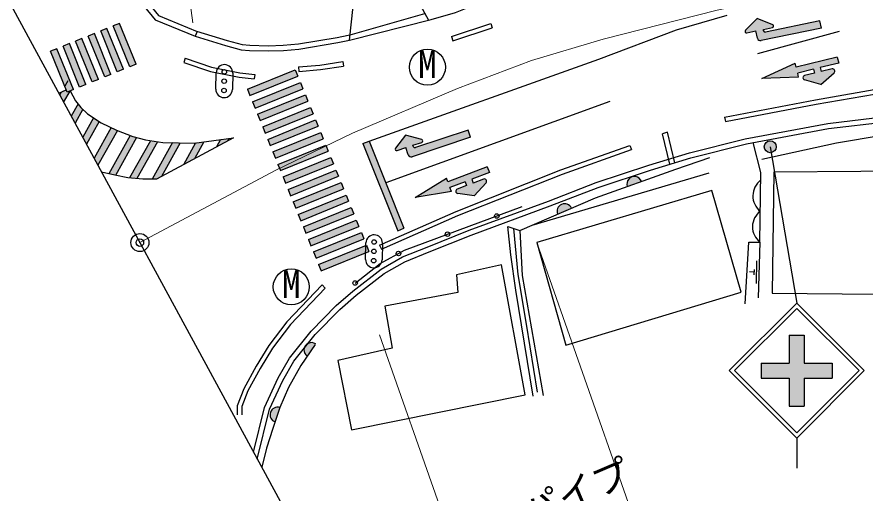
# Model space of a CAD drawing. Units: millimetres at full size, sheet at 1:1000; details may follow other scales. Extents: x 40000 to 680000, y 20000 to 380000.
# Drawn here: x 71128 to 127582, y 263250 to 294974 of the extents above; entities that cross this region are included whole.
import ezdxf
from ezdxf.enums import TextEntityAlignment as Align

# ---------------------------------------------------------------- set-up
doc = ezdxf.new("R2010")
doc.units = ezdxf.units.MM
doc.header["$LTSCALE"] = 1000
doc.header["$PDMODE"] = 32
doc.header["$PDSIZE"] = 500
doc.linetypes.add('CHAIN', pattern=[18.5, 12, -1.5, 3.5, -1.5])
for name, color, linetype, lineweight in [('M-BGD', 7, 'Continuous', 25), ('M-BGD-EXST', 7, 'Continuous', 25), ('M-BMK', 2, 'CHAIN', 13), ('M-BMK-OTRS', 5, 'Continuous', 25), ('M-BMK-SRVR', 3, 'Continuous', 25), ('M-STR-HTXT', 7, 'Continuous', 13), ('M-STR-STRC', 7, 'Continuous', 25)]:
    doc.layers.add(name, color=color, linetype=linetype, lineweight=lineweight)
doc.layers.add('M-OTRS', color=6, linetype='Continuous')
doc.styles.add('ＭＳ ゴシック', font='')
doc.styles.get('ＭＳ ゴシック').set_extended_font_data('MS Gothic')

msp = doc.modelspace()

# ---------------------------------------------------------------- hatches: boundary and pattern name
at = {"layer": 'M-BGD'}
for points in [[(111759, 283677), (112702, 284010, 0.41421), (112064, 284315, 0.41421)], [(107121, 281828), (108039, 282224, 0.41421), (107382, 282485, 0.41421)], [(90450, 272361), (91013, 273188, 1)], [(88311, 267994), (88630, 268941, 1)]]:
    msp.add_hatch(color=256, dxfattribs=at).paths.add_polyline_path(points)
at = {"layer": 'M-STR-STRC'}
for points in [[(120323, 294040), (119717, 293914, -0.74206), (119625, 294082), (120405, 294874), (121437, 294459, -0.74206), (121420, 294268), (120813, 294142), (120833, 294044, 0.41421), (120952, 293967), (124580, 294722), (124682, 294232), (120662, 293396, -0.41388), (120425, 293550)], [(77121, 294207), (76704, 294039), (77804, 291317), (78221, 291485)], [(77956, 294545), (77538, 294376), (78638, 291654), (79056, 291822)], [(76287, 293870), (75869, 293702), (76969, 290979), (77387, 291148)], [(74618, 293196), (74201, 293027), (75301, 290305), (75718, 290474)], [(75452, 293533), (75035, 293364), (76135, 290642), (76552, 290811)], [(73783, 292859), (73366, 292690), (74466, 289968), (74883, 290136)], [(124667, 291334), (124602, 291602), (125831, 291899), (125738, 292286), (123006, 291624), (122941, 291892), (120722, 290867), (123164, 290971), (123099, 291238), (124148, 291492), (124213, 291224), (123562, 291067, 0.77336), (123557, 290777), (124634, 290478), (125523, 291250, 0.78564), (125389, 291509)], [(89822, 291028), (89653, 291445), (86470, 290153), (86640, 289736)], [(90161, 290194), (89992, 290611), (86809, 289319), (86978, 288902)], [(74636, 290037), (74466, 289968), (74408, 290112), (74080, 289962), (73978, 289779), (74232, 289310)], [(90499, 289360), (90330, 289777), (87147, 288485), (87317, 288068)], [(75507, 288824), (75379, 288950), (75191, 289182), (74741, 288371), (74995, 287902)], [(90838, 288526), (90668, 288943), (87486, 287651), (87655, 287234)], [(76598, 288007), (76220, 288254), (75504, 286964), (75758, 286495)], [(91176, 287692), (91007, 288109), (87824, 286817), (87994, 286400)], [(77811, 287412), (77762, 287432), (77402, 287602), (76266, 285557), (76521, 285087)], [(97016, 286265), (96428, 286070, -0.74206), (96318, 286227), (97002, 287103), (98074, 286809, -0.74206), (98079, 286617), (97491, 286422), (97522, 286327, 0.41421), (97649, 286264), (101167, 287430), (101324, 286955), (97426, 285663, -0.41388), (97174, 285790)], [(79091, 286937), (78836, 287006), (78655, 287078), (77236, 284522), (77636, 284426), (77692, 284415)], [(85139, 286703), (85235, 286876), (84680, 286804), (84405, 286310)], [(91515, 286858), (91345, 287275), (88163, 285983), (88332, 285566)], [(80484, 286663), (80006, 286730), (78628, 284248), (79118, 284204)], [(81988, 286591), (81479, 286601), (80129, 284170), (80419, 284170), (80739, 284342)], [(83570, 286659), (83015, 286586), (82206, 285129), (82939, 285523)], [(91853, 286024), (91684, 286441), (88501, 285149), (88671, 284732)], [(94579, 286706), (94161, 286540), (96472, 280728), (96890, 280894)], [(121610, 286541, 0.41421), (121058, 286664, 0.41421), (120935, 286112, 1)], [(92192, 285190), (92022, 285607), (88840, 284315), (89009, 283898)], [(92530, 284356), (92361, 284773), (89178, 283481), (89347, 283064)], [(101497, 283902), (101399, 284159), (102580, 284611), (102438, 284982), (99812, 283979), (99714, 284235), (97644, 282937), (100052, 283350), (99954, 283607), (100962, 283992), (101061, 283736), (100435, 283496, 0.77336), (100467, 283208), (101573, 283048), (102357, 283928, 0.78564), (102191, 284168)], [(92869, 283522), (92699, 283939), (89517, 282647), (89686, 282231)], [(93207, 282688), (93038, 283105), (89855, 281814), (90024, 281397)], [(93545, 281854), (93376, 282271), (90194, 280980), (90363, 280563)], [(93884, 281020), (93715, 281437), (90532, 280146), (90701, 279729)], [(94222, 280187), (94053, 280603), (90871, 279312), (91040, 278895)], [(94561, 279353), (94392, 279770), (91209, 278478), (91378, 278061)], [(120675, 271909), (122536, 271909), (122536, 273769), (123536, 273768), (123536, 271909), (125395, 271909), (125395, 270909), (123535, 270909), (123535, 269048), (122535, 269049), (122535, 270909), (120675, 270909)]]:
    msp.add_hatch(color=256, dxfattribs=at).paths.add_polyline_path(points)

# ---------------------------------------------------------------- linework, layer by layer
at = {"layer": 'M-BGD'}
for p, q in [((93300, 293791), (98275, 295209)), ((100047, 293671), (102676, 294527)), ((100140, 293385), (102769, 294242)), ((102676, 294527), (102769, 294242)), ((83114, 294015), (82981, 293691)), ((100047, 293671), (100140, 293385)), ((82329, 292224), (82234, 291939)), ((92827, 292001), (92872, 291705)), ((89864, 291646), (89888, 291347)), ((86959, 291149), (86928, 290850)), ((118226, 288305), (118283, 288010)), ((114426, 287297), (114094, 287180)), ((114594, 285159), (114094, 287180)), ((114929, 285261), (114426, 287297)), ((111934, 286415), (112034, 286132)), ((105414, 281092), (117200, 284585)), ((95272, 279775), (95393, 279500)), ((120347, 277223), (120375, 278723)), ((120211, 277976), (119901, 277980)), ((120208, 277801), (120214, 278151)), ((91434, 277113), (91651, 276906))]:
    msp.add_line(p, q, dxfattribs=at)
for points in [[(70311, 313423), (71122, 309974), (71863, 307762), (73129, 304917), (75050, 301561), (77293, 298524), (80327, 294773), (82981, 293691)], [(70652, 313503), (71459, 310070), (72190, 307889), (73442, 305075), (75343, 301753), (77570, 298738), (80543, 295063), (83114, 294015)], [(82981, 293691), (85020, 293063), (86052, 292793), (86612, 292735), (87847, 292706), (88860, 292745), (89902, 292831), (92497, 293265), (93259, 293420), (98693, 294801), (100330, 295263), (103877, 296721), (107812, 297939), (113345, 299553), (121596, 302027), (124758, 303399), (130335, 305507)], [(93259, 293420), (93620, 296705), (96811, 297903), (98521, 294757)], [(83085, 294025), (85116, 293400), (86115, 293138), (86634, 293085), (87844, 293056), (88839, 293094), (89858, 293179), (92434, 293610), (93182, 293761), (93300, 293791)], [(118226, 288305), (124286, 289457), (128936, 290263), (132608, 290668), (138194, 291034), (154244, 292740), (163682, 293612)], [(106502, 282706), (109689, 283934), (113194, 285099), (115896, 285921), (119613, 286857), (125098, 287885), (128950, 288343), (133699, 288685), (137637, 288972), (144241, 289420), (152322, 290092), (157238, 290699), (166755, 292073), (176073, 293256), (188709, 291172), (195506, 289476)], [(118283, 288010), (124339, 289162), (128978, 289966), (132635, 290369), (138220, 290735), (154273, 292442), (163709, 293313)], [(106623, 282378), (109807, 283604), (113300, 284765), (115989, 285584), (119688, 286515), (125151, 287539), (128984, 287995), (133724, 288336), (137662, 288623), (144267, 289071), (152358, 289744), (157285, 290352), (166802, 291727), (176066, 292903), (188638, 290829), (203165, 287203), (211603, 285156)], [(82234, 291939), (84004, 291347), (85927, 290954), (86928, 290850)], [(82329, 292224), (84082, 291637), (85973, 291251), (86959, 291149)], [(89864, 291646), (91288, 291765), (92827, 292001)], [(89888, 291347), (91324, 291467), (92872, 291705)], [(120720, 285495), (125683, 286594), (128725, 287099), (132271, 287485), (133868, 287552), (141548, 288042), (149756, 288812), (156159, 289629), (162703, 290869), (161235, 289402), (159550, 288169), (154321, 284994), (147025, 281770), (134652, 276215)], [(95272, 279775), (100356, 282010), (107327, 284784), (111934, 286415)], [(120581, 279971), (120641, 284608), (120126, 286597)], [(95393, 279500), (100472, 281734), (107433, 284503), (112034, 286132)], [(104612, 280746), (109629, 282911), (114990, 284840), (117259, 285619)], [(93487, 276708), (95383, 278160), (96790, 278982), (98439, 279644), (101236, 280760), (106502, 282706)], [(93636, 277242), (95313, 278541), (96919, 279430), (104756, 282343)], [(93709, 276437), (95578, 277869), (96945, 278667), (98569, 279319), (101361, 280433), (106623, 282378)], [(105501, 269703), (104344, 276759), (104000, 279124), (103808, 281013), (104612, 280746), (104764, 277750), (106145, 269753)], [(105772, 269974), (105039, 274492), (104502, 277822), (104314, 279692), (104210, 280879)], [(119598, 275861), (119837, 279971), (120581, 279971), (120473, 276256)], [(91434, 277113), (89099, 274665), (87888, 273071), (87049, 271711), (86219, 270193), (85786, 269061), (85794, 268464)], [(91651, 276906), (89327, 274470), (88136, 272901), (87308, 271560), (86492, 270066), (86087, 269008), (86094, 268468)], [(86879, 265973), (87613, 268946), (88512, 270916), (89273, 272233), (90721, 274041), (92380, 275739), (93487, 276708)], [(87127, 265516), (87945, 268830), (88823, 270755), (89563, 272035), (90983, 273809), (92621, 275485), (93709, 276437)], [(90988, 273150), (90025, 271738), (89199, 270289), (88630, 268941), (88161, 267548), (87732, 266237), (87422, 264971)]]:
    msp.add_lwpolyline(points, dxfattribs=at)
for points in [[(121513, 284629), (121401, 276560), (133070, 276466), (133089, 284722)], [(105734, 279936), (107657, 273103), (119326, 276626), (117377, 283405)], [(104951, 269798), (103381, 278449), (100389, 277791), (100474, 276604), (95616, 275692), (96104, 272893), (92498, 272088), (93389, 267465)]]:
    msp.add_lwpolyline(points, close=True, dxfattribs=at)
for centre in [(103066, 281715), (99785, 280495), (96528, 279213), (93636, 277242)]:
    msp.add_circle(centre, 150, dxfattribs=at)
for centre, radius, start, end in [((112230, 283844), 500, 19.4421, 199.4421), ((121418, 283052), 1303, 126.9759, 231.5429), ((107580, 282026), 500, 23.3417, 203.3417), ((121391, 280991), 1303, 126.9759, 231.5429), ((90731, 272775), 500, 55.6994, 235.6994), ((88471, 268468), 500, 71.4045, 251.4045)]:
    msp.add_arc(centre, radius, start, end, dxfattribs=at)
at = {"layer": 'M-BGD-EXST'}
for centre in [(98449, 291632), (89390, 276985)]:
    msp.add_circle(centre, 1200, dxfattribs=at)
at = {"layer": 'M-BMK'}
msp.add_lwpolyline([(79311, 279937), (88370, 284762), (93472, 287231), (100458, 290196), (105388, 292075), (110141, 293493), (117750, 295432), (127795, 297688), (135731, 299070), (143743, 299901), (157377, 300335), (162612, 300210), (163791, 300131), (169726, 299736), (175797, 299014), (184281, 297739), (195803, 295330), (208664, 292116), (232746, 285854)], dxfattribs=at)
at = {"layer": 'M-BMK-OTRS'}
msp.add_line((59676, 316170), (100192, 241407), dxfattribs=at)
at = {"layer": 'M-BMK-SRVR'}
msp.add_circle((79311, 279937), 600, dxfattribs=at)
at = {"layer": 'M-OTRS'}
msp.add_point((79311, 279937), dxfattribs=at)
at = {"layer": 'M-STR-HTXT'}
for p, q in [((82836, 294573), (78537, 326726)), ((105734, 279936), (111807, 262626)), ((95250, 273799), (100857, 257907))]:
    msp.add_line(p, q, dxfattribs=at)
at = {"layer": 'M-STR-STRC'}
for p, q in [((120405, 294874), (119625, 294082)), ((121437, 294459), (120405, 294874)), ((124580, 294722), (120952, 293967)), ((124682, 294232), (124580, 294722)), ((77121, 294207), (76704, 294039)), ((78221, 291485), (77121, 294207)), ((77956, 294545), (77538, 294376)), ((78638, 291654), (77538, 294376)), ((79056, 291822), (77956, 294545)), ((124682, 294232), (120662, 293396)), ((120813, 294142), (121420, 294268)), ((120833, 294044), (120813, 294142)), ((76287, 293870), (75869, 293702)), ((76969, 290979), (75869, 293702)), ((77387, 291148), (76287, 293870)), ((77804, 291317), (76704, 294039)), ((119717, 293914), (120323, 294040)), ((120425, 293550), (120323, 294040)), ((120439, 292547), (125872, 294018)), ((74618, 293196), (74201, 293027)), ((75301, 290305), (74201, 293027)), ((75718, 290474), (74618, 293196)), ((75452, 293533), (75035, 293364)), ((76135, 290642), (75035, 293364)), ((76552, 290811), (75452, 293533)), ((73783, 292859), (73366, 292690)), ((74466, 289968), (73366, 292690)), ((74883, 290136), (73783, 292859)), ((120722, 290867), (122941, 291892)), ((123006, 291624), (122941, 291892)), ((125738, 292286), (123006, 291624)), ((125831, 291899), (124602, 291602)), ((125738, 292286), (125831, 291899)), ((78221, 291485), (77804, 291317)), ((79056, 291822), (78638, 291654)), ((86470, 290153), (89653, 291445)), ((89653, 291445), (89822, 291028)), ((124148, 291492), (123099, 291238)), ((124148, 291492), (124213, 291224)), ((124602, 291602), (124667, 291334)), ((125389, 291509), (124667, 291334)), ((76552, 290811), (76135, 290642)), ((77387, 291148), (76969, 290979)), ((84367, 290159), (84390, 291258)), ((85490, 291235), (85467, 290135)), ((86640, 289736), (89822, 291028)), ((123164, 290971), (120722, 290867)), ((123164, 290971), (123099, 291238)), ((124634, 290478), (123557, 290777)), ((124213, 291224), (123562, 291067)), ((124634, 290478), (125523, 291250)), ((74504, 290725), (74305, 290367)), ((75718, 290474), (75301, 290305)), ((86809, 289319), (89992, 290611)), ((86978, 288902), (90161, 290194)), ((89992, 290611), (90161, 290194)), ((73919, 289888), (74408, 290112)), ((74080, 289962), (73978, 289779)), ((74636, 290037), (74232, 289310)), ((74883, 290136), (74466, 289968)), ((86470, 290153), (86640, 289736)), ((87147, 288485), (90330, 289777)), ((90330, 289777), (90499, 289360)), ((75191, 289182), (74741, 288371)), ((86809, 289319), (86978, 288902)), ((87317, 288068), (90499, 289360)), ((110588, 289347), (95684, 283928)), ((75507, 288824), (74995, 287902)), ((87486, 287651), (90668, 288943)), ((87655, 287234), (90838, 288526)), ((90668, 288943), (90838, 288526)), ((76220, 288254), (75504, 286964)), ((76598, 288007), (75760, 286499)), ((87147, 288485), (87317, 288068)), ((87824, 286817), (91007, 288109)), ((91007, 288109), (91176, 287692)), ((77402, 287602), (76266, 285557)), ((77811, 287412), (76521, 285087)), ((87486, 287651), (87655, 287234)), ((87994, 286400), (91176, 287692)), ((101167, 287430), (97649, 286264)), ((101324, 286955), (101167, 287430)), ((78655, 287078), (77236, 284522)), ((79091, 286937), (77692, 284415)), ((84680, 286804), (84405, 286310)), ((85235, 286876), (85139, 286703)), ((87824, 286817), (87994, 286400)), ((88163, 285983), (91345, 287275)), ((88332, 285566), (91515, 286858)), ((91345, 287275), (91515, 286858)), ((97002, 287103), (96318, 286227)), ((98074, 286809), (97002, 287103)), ((101324, 286955), (97426, 285663)), ((80006, 286730), (78628, 284248)), ((80484, 286663), (79118, 284204)), ((81479, 286601), (80129, 284170)), ((81988, 286591), (80739, 284342)), ((83015, 286586), (82206, 285129)), ((83570, 286659), (82939, 285523)), ((88501, 285149), (91684, 286441)), ((91684, 286441), (91853, 286024)), ((94161, 286540), (94579, 286706)), ((94161, 286540), (96472, 280728)), ((94579, 286706), (96890, 280894)), ((96428, 286070), (97016, 286265)), ((97174, 285790), (97016, 286265)), ((97491, 286422), (98079, 286617)), ((97522, 286327), (97491, 286422)), ((121273, 286326), (123035, 275909)), ((88163, 285983), (88332, 285566)), ((88671, 284732), (91853, 286024)), ((88501, 285149), (88671, 284732)), ((88840, 284315), (92022, 285607)), ((89009, 283898), (92192, 285190)), ((92022, 285607), (92192, 285190)), ((89178, 283481), (92361, 284773)), ((92361, 284773), (92530, 284356)), ((102438, 284982), (99812, 283979)), ((102580, 284611), (101399, 284159)), ((102438, 284982), (102580, 284611)), ((88840, 284315), (89009, 283898)), ((89347, 283064), (92530, 284356)), ((97644, 282937), (99714, 284235)), ((99812, 283979), (99714, 284235)), ((100962, 283992), (99954, 283607)), ((100962, 283992), (101061, 283736)), ((101399, 284159), (101497, 283902)), ((102191, 284168), (101497, 283902)), ((89178, 283481), (89347, 283064)), ((89517, 282647), (92699, 283939)), ((89686, 282231), (92869, 283522)), ((92699, 283939), (92869, 283522)), ((100052, 283350), (99954, 283607)), ((101061, 283736), (100435, 283496)), ((101573, 283048), (102357, 283928)), ((89855, 281814), (93038, 283105)), ((93038, 283105), (93207, 282688)), ((100052, 283350), (97644, 282937)), ((101573, 283048), (100467, 283208)), ((89517, 282647), (89686, 282231)), ((90024, 281397), (93207, 282688)), ((89855, 281814), (90024, 281397)), ((90194, 280980), (93376, 282271)), ((90363, 280563), (93545, 281854)), ((93376, 282271), (93545, 281854)), ((90532, 280146), (93715, 281437)), ((93715, 281437), (93884, 281020)), ((90194, 280980), (90363, 280563)), ((90701, 279729), (93884, 281020)), ((90871, 279312), (94053, 280603)), ((94053, 280603), (94222, 280187)), ((96472, 280728), (96890, 280894)), ((90532, 280146), (90701, 279729)), ((91040, 278895), (94222, 280187)), ((91209, 278478), (94392, 279770)), ((94332, 278820), (94355, 279920)), ((94392, 279770), (94561, 279353)), ((95455, 279896), (95432, 278797)), ((90871, 279312), (91040, 278895)), ((91378, 278061), (94561, 279353)), ((91209, 278478), (91378, 278061)), ((118535, 271409), (123035, 275909)), ((118888, 271409), (123035, 275555)), ((127535, 271409), (123035, 275909)), ((127182, 271409), (123035, 275555)), ((122536, 273769), (123536, 273768)), ((122536, 273769), (122536, 271909)), ((123536, 273768), (123536, 271909)), ((120675, 271909), (120675, 270909)), ((120675, 271909), (122536, 271909)), ((123536, 271909), (125395, 271909)), ((125395, 271909), (125395, 270909)), ((118535, 271409), (123035, 266908)), ((118888, 271409), (123035, 267262)), ((123035, 267262), (127182, 271409)), ((123035, 266909), (127535, 271409)), ((120675, 270909), (122535, 270909)), ((122535, 270909), (122535, 269049)), ((123535, 270909), (125395, 270909)), ((123535, 270909), (123535, 269048)), ((122535, 269049), (123535, 269048)), ((123035, 266909), (123035, 264909))]:
    msp.add_line(p, q, dxfattribs=at)
for points in [[(94579, 286706), (109872, 292157), (115037, 294117), (118415, 295082)], [(74675, 290052), (75019, 289395), (75379, 288950), (75824, 288512), (76728, 287922), (77762, 287432), (78836, 287006), (79675, 286777), (80834, 286614), (82916, 286573), (85533, 286915), (80419, 284170), (79503, 284169), (78500, 284260), (77636, 284426), (76766, 284634)]]:
    msp.add_lwpolyline(points, dxfattribs=at)
for centre, radius in [((84936, 291313), 150), ((84923, 290693), 150), ((84910, 290073), 150), ((121273, 286326), 400), ((94901, 279974), 150), ((94888, 279354), 150), ((94875, 278734), 150)]:
    msp.add_circle(centre, radius, dxfattribs=at)
for centre, radius, start, end in [((121399, 294366), 100, 281.7573, 68.0672), ((119696, 294012), 100, 135.4474, 281.7573), ((120931, 294064), 100, 191.7573, 281.7573), ((120621, 293591), 200, 191.8217, 281.7573), ((84940, 291247), 550, 88.785, 178.7851), ((84940, 291247), 550, 358.7851, 88.785), ((125425, 291363), 150, 310.9908, 103.6094), ((123597, 290921), 150, 103.6094, 254.4776), ((84917, 290147), 550, 178.7851, 268.7851), ((84917, 290147), 550, 268.7851, 358.7851), ((98048, 286712), 100, 288.3359, 74.6458), ((97617, 286359), 100, 198.3359, 288.3359), ((96397, 286165), 100, 142.026, 288.3359), ((97363, 285853), 200, 198.4002, 288.3359), ((102245, 284027), 150, 318.2936, 110.9122), ((100488, 283356), 150, 110.9122, 261.7804), ((94905, 279908), 550, 88.785, 178.7851), ((94905, 279908), 550, 358.7851, 88.785), ((94882, 278808), 550, 178.7851, 268.7851), ((94882, 278808), 550, 268.7851, 358.7851)]:
    msp.add_arc(centre, radius, start, end, dxfattribs=at)

# ---------------------------------------------------------------- texts
at = {"layer": 'M-BGD-EXST', "style": 'ＭＳ ゴシック'}
for p in [(97827, 290353), (88768, 275706)]:
    msp.add_text('M', height=1833, dxfattribs=at).set_placement(p, align=Align.BOTTOM_LEFT)
at = {"layer": 'M-STR-HTXT', "style": 'ＭＳ ゴシック'}
msp.add_text('ガードパイプ', height=1833, rotation=23.16, dxfattribs=at).set_placement((98586, 257543), align=Align.BOTTOM_LEFT)

doc.saveas('drawing.dxf')
